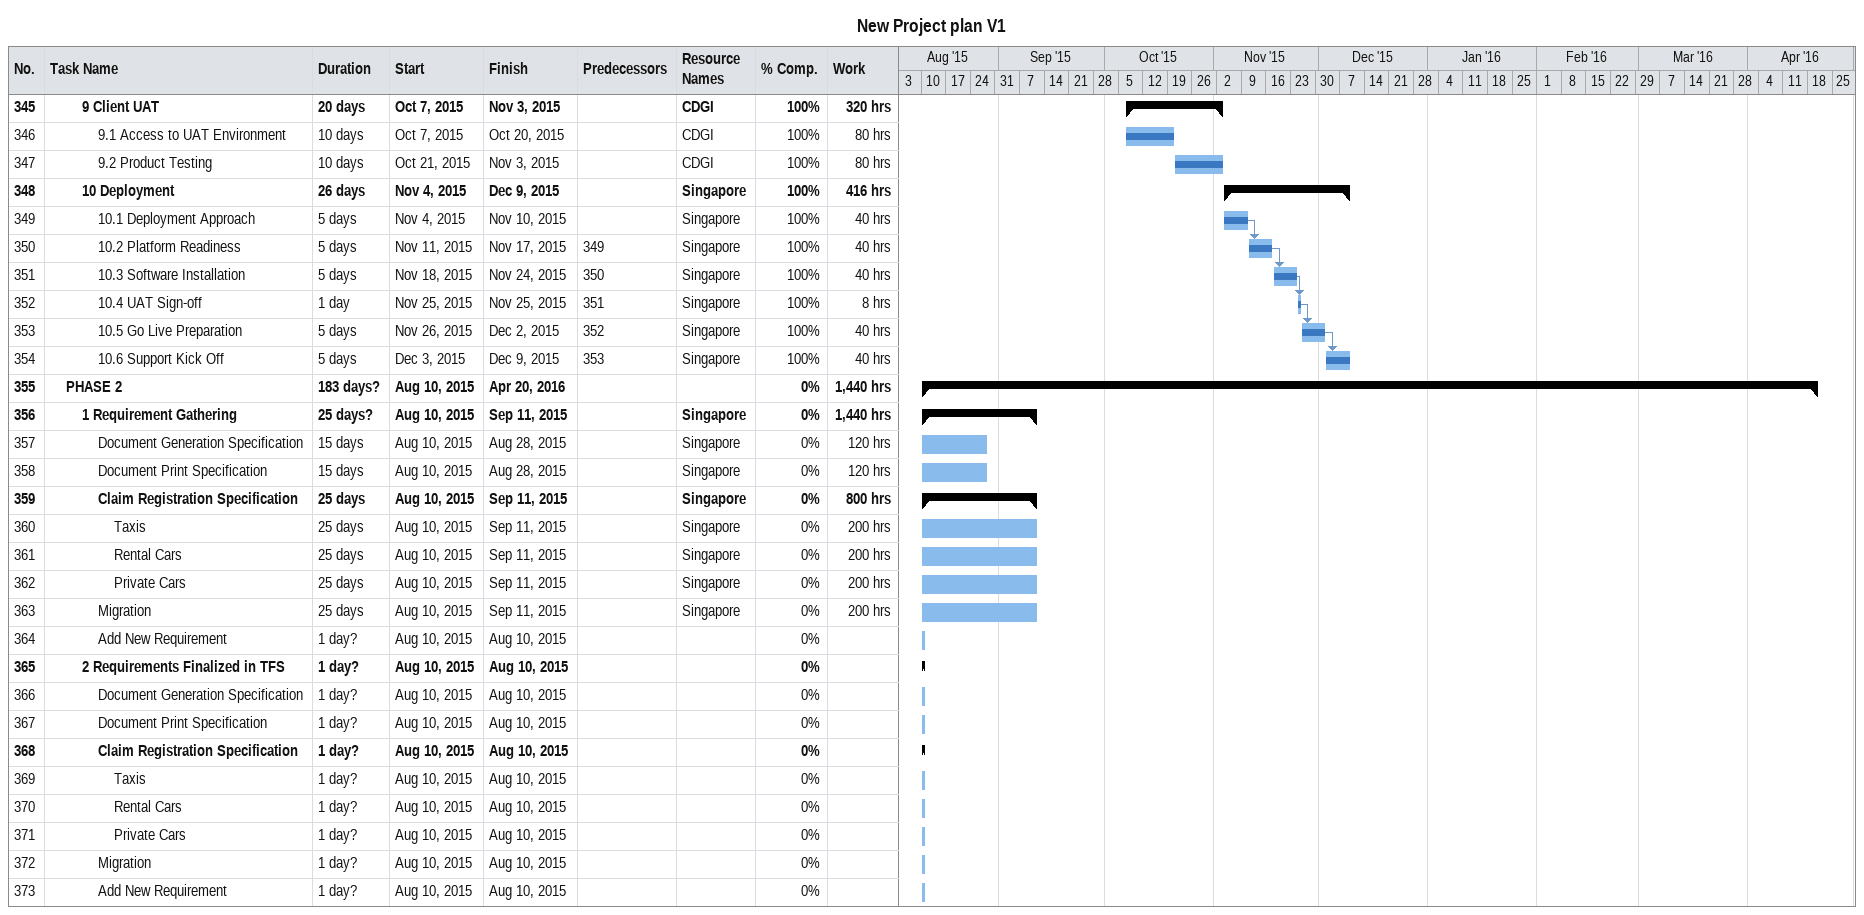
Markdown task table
New Project plan V1

| ID | Level | Task | Duration | Start | Finish | Predecessors | Resources | % complete | Work (h) |
|---|---|---|---|---|---|---|---|---|---|
| 345 | 3 | **9 Client UAT** | 20d | 2015-10-07 | 2015-11-03 |  | CDGI | 100 | 320 |
| 346 | 4 | 9.1 Access to UAT Environment | 10d | 2015-10-07 | 2015-10-20 |  | CDGI | 100 | 80 |
| 347 | 4 | 9.2 Product Testing | 10d | 2015-10-21 | 2015-11-03 |  | CDGI | 100 | 80 |
| 348 | 3 | **10 Deployment** | 26d | 2015-11-04 | 2015-12-09 |  | Singapore | 100 | 416 |
| 349 | 4 | 10.1 Deployment Approach | 5d | 2015-11-04 | 2015-11-10 |  | Singapore | 100 | 40 |
| 350 | 4 | 10.2 Platform Readiness | 5d | 2015-11-11 | 2015-11-17 | 349 | Singapore | 100 | 40 |
| 351 | 4 | 10.3 Software Installation | 5d | 2015-11-18 | 2015-11-24 | 350 | Singapore | 100 | 40 |
| 352 | 4 | 10.4 UAT Sign-off | 1d | 2015-11-25 | 2015-11-25 | 351 | Singapore | 100 | 8 |
| 353 | 4 | 10.5 Go Live Preparation | 5d | 2015-11-26 | 2015-12-02 | 352 | Singapore | 100 | 40 |
| 354 | 4 | 10.6 Support Kick Off | 5d | 2015-12-03 | 2015-12-09 | 353 | Singapore | 100 | 40 |
| 355 | 2 | **PHASE 2** | 183d? | 2015-08-10 | 2016-04-20 |  |  | 0 | 1440 |
| 356 | 3 | **1 Requirement Gathering** | 25d? | 2015-08-10 | 2015-09-11 |  | Singapore | 0 | 1440 |
| 357 | 4 | Document Generation Specification | 15d | 2015-08-10 | 2015-08-28 |  | Singapore | 0 | 120 |
| 358 | 4 | Document Print Specification | 15d | 2015-08-10 | 2015-08-28 |  | Singapore | 0 | 120 |
| 359 | 4 | **Claim Registration Specification** | 25d | 2015-08-10 | 2015-09-11 |  | Singapore | 0 | 800 |
| 360 | 5 | Taxis | 25d | 2015-08-10 | 2015-09-11 |  | Singapore | 0 | 200 |
| 361 | 5 | Rental Cars | 25d | 2015-08-10 | 2015-09-11 |  | Singapore | 0 | 200 |
| 362 | 5 | Private Cars | 25d | 2015-08-10 | 2015-09-11 |  | Singapore | 0 | 200 |
| 363 | 4 | Migration | 25d | 2015-08-10 | 2015-09-11 |  | Singapore | 0 | 200 |
| 364 | 4 | Add New Requirement | 1d? | 2015-08-10 | 2015-08-10 |  |  | 0 |  |
| 365 | 3 | **2 Requirements Finalized in TFS** | 1d? | 2015-08-10 | 2015-08-10 |  |  | 0 |  |
| 366 | 4 | Document Generation Specification | 1d? | 2015-08-10 | 2015-08-10 |  |  | 0 |  |
| 367 | 4 | Document Print Specification | 1d? | 2015-08-10 | 2015-08-10 |  |  | 0 |  |
| 368 | 4 | **Claim Registration Specification** | 1d? | 2015-08-10 | 2015-08-10 |  |  | 0 |  |
| 369 | 5 | Taxis | 1d? | 2015-08-10 | 2015-08-10 |  |  | 0 |  |
| 370 | 5 | Rental Cars | 1d? | 2015-08-10 | 2015-08-10 |  |  | 0 |  |
| 371 | 5 | Private Cars | 1d? | 2015-08-10 | 2015-08-10 |  |  | 0 |  |
| 372 | 4 | Migration | 1d? | 2015-08-10 | 2015-08-10 |  |  | 0 |  |
| 373 | 4 | Add New Requirement | 1d? | 2015-08-10 | 2015-08-10 |  |  | 0 |  |
